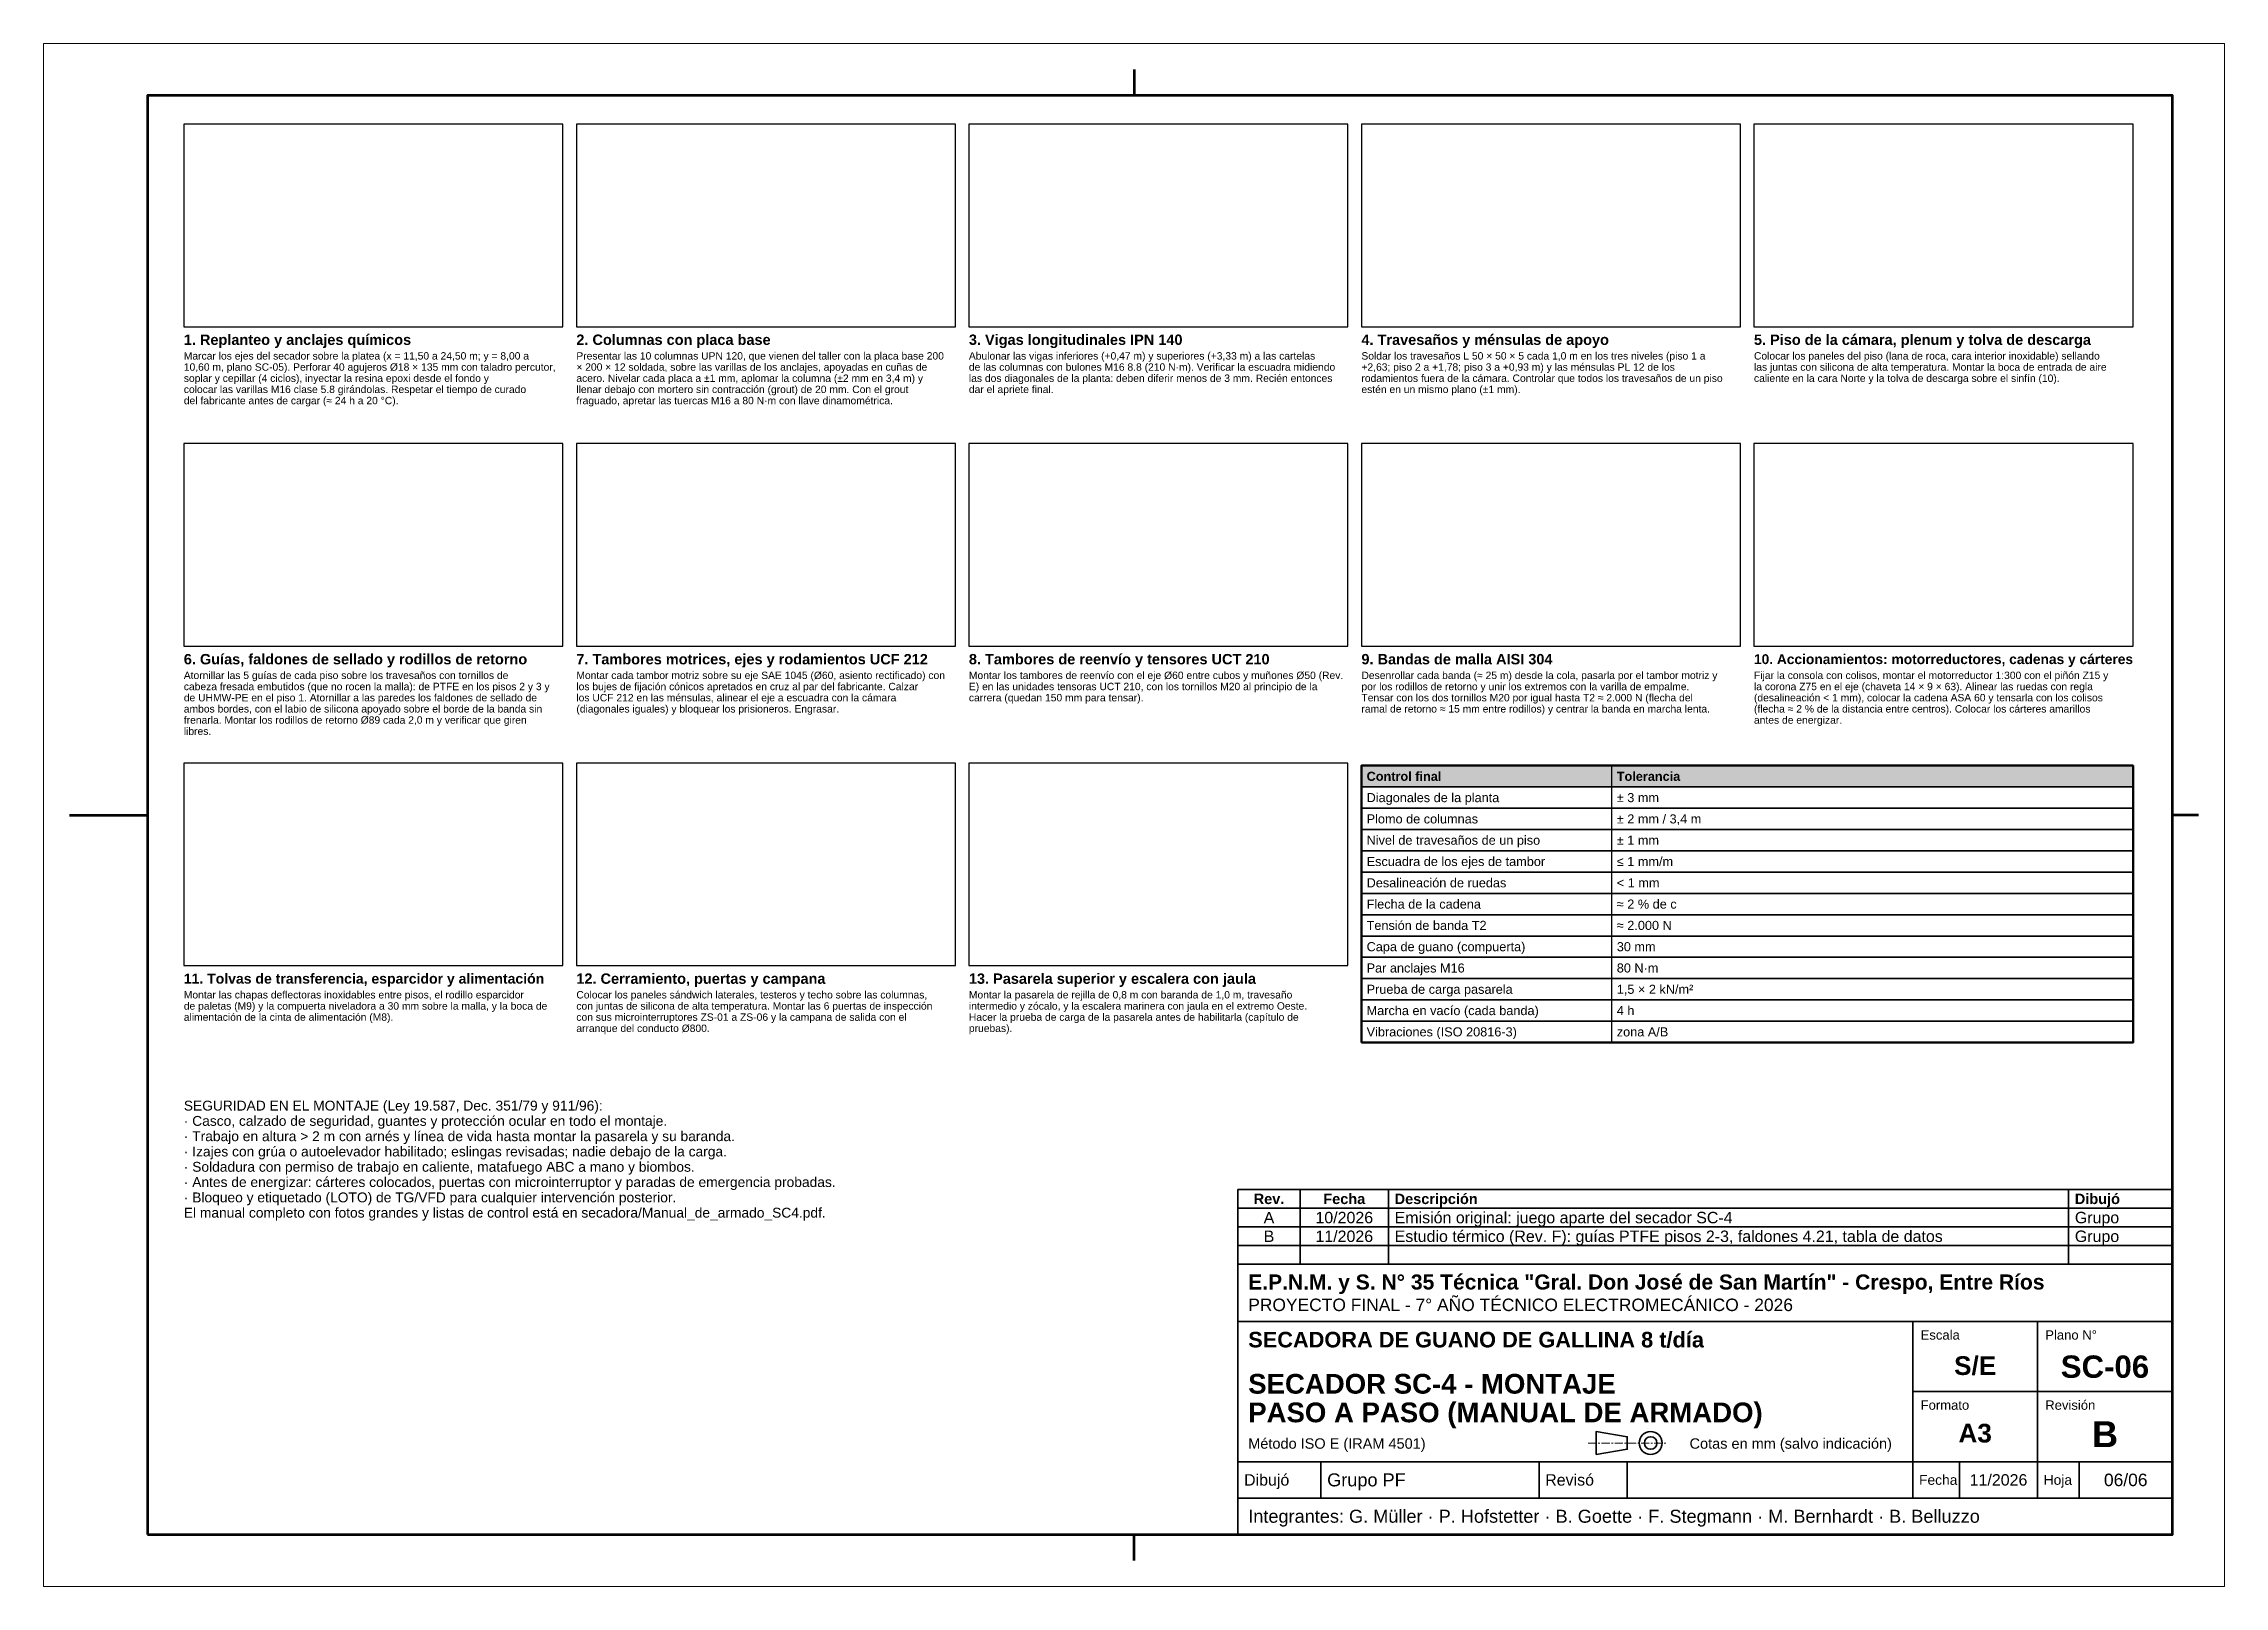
# Model space of a CAD drawing. Header units: millimetres. Extents: x 0 to 420, y 0 to 297.
import ezdxf
from ezdxf.enums import TextEntityAlignment as Align

# ---------------------------------------------------------------- set-up
doc = ezdxf.new("R2010")
doc.units = ezdxf.units.MM
doc.header["$LTSCALE"] = 0.5
doc.linetypes.add('CENTER', pattern=[5.08, 3.175, -0.635, 0.635, -0.635])
for name, color, linetype, lineweight in [('AUXILIAR', 9, 'CONTINUOUS', 13), ('CONTORNO', 7, 'CONTINUOUS', 50), ('EJES', 1, 'CENTER', 18), ('FINO', 7, 'CONTINUOUS', 25), ('HOJA', 8, 'CONTINUOUS', 13), ('RECUADRO', 7, 'CONTINUOUS', 70), ('RELLENO', 9, 'CONTINUOUS', 13), ('ROTULO', 7, 'CONTINUOUS', 35), ('TEXTO', 7, 'CONTINUOUS', 25)]:
    doc.layers.add(name, color=color, linetype=linetype, lineweight=lineweight)
doc.styles.add('NEGRITA', font='arialbd.ttf')
doc.styles.get("Standard").update_dxf_attribs({"font": 'arial.ttf'})
picture_1 = doc.add_image_def('image1.png', size_in_pixel=(2000, 1068))
picture_2 = doc.add_image_def('image2.png', size_in_pixel=(2000, 1068))
picture_3 = doc.add_image_def('image3.png', size_in_pixel=(2000, 1068))
picture_4 = doc.add_image_def('image4.png', size_in_pixel=(2000, 1068))
picture_5 = doc.add_image_def('image5.png', size_in_pixel=(2000, 1068))
picture_6 = doc.add_image_def('image6.png', size_in_pixel=(2000, 1068))
picture_7 = doc.add_image_def('image7.png', size_in_pixel=(2000, 1068))
picture_8 = doc.add_image_def('image8.png', size_in_pixel=(2000, 1068))
picture_9 = doc.add_image_def('image9.png', size_in_pixel=(2000, 1068))
picture_10 = doc.add_image_def('image10.png', size_in_pixel=(2000, 1068))
picture_11 = doc.add_image_def('image11.png', size_in_pixel=(2000, 1068))
picture_12 = doc.add_image_def('image12.png', size_in_pixel=(2000, 1068))
picture_13 = doc.add_image_def('image13.png', size_in_pixel=(2000, 1068))

msp = doc.modelspace()

# ---------------------------------------------------------------- hatches: boundary and pattern name
at = {"layer": 'RELLENO', "true_color": 0xe2e8ee}
msp.add_hatch(color=7, dxfattribs=at).paths.add_polyline_path([(253.8, 153.9), (402.4, 153.9), (402.4, 158), (253.8, 158)])

# ---------------------------------------------------------------- linework, layer by layer
at = {"layer": 'CONTORNO'}
msp.add_lwpolyline([(253.8, 104.7), (402.4, 104.7), (402.4, 158), (253.8, 158)], close=True, dxfattribs=at)
at = {"layer": 'EJES'}
msp.add_line((297.5, 27.6), (312.5, 27.6), dxfattribs=at)
at = {"layer": 'FINO'}
msp.add_line((301.98, 158), (301.98, 104.7), dxfattribs=at)
for points in [[(27, 242.5), (100, 242.5), (100, 281.5), (27, 281.5)], [(102.6, 242.5), (175.6, 242.5), (175.6, 281.5), (102.6, 281.5)], [(178.2, 242.5), (251.2, 242.5), (251.2, 281.5), (178.2, 281.5)], [(253.8, 242.5), (326.8, 242.5), (326.8, 281.5), (253.8, 281.5)], [(329.4, 242.5), (402.4, 242.5), (402.4, 281.5), (329.4, 281.5)], [(27, 181), (100, 181), (100, 220), (27, 220)], [(102.6, 181), (175.6, 181), (175.6, 220), (102.6, 220)], [(178.2, 181), (251.2, 181), (251.2, 220), (178.2, 220)], [(253.8, 181), (326.8, 181), (326.8, 220), (253.8, 220)], [(329.4, 181), (402.4, 181), (402.4, 220), (329.4, 220)], [(27, 119.5), (100, 119.5), (100, 158.5), (27, 158.5)], [(102.6, 119.5), (175.6, 119.5), (175.6, 158.5), (102.6, 158.5)], [(178.2, 119.5), (251.2, 119.5), (251.2, 158.5), (178.2, 158.5)], [(253.8, 153.9), (402.4, 153.9), (402.4, 158), (253.8, 158)], [(253.8, 149.8), (402.4, 149.8), (402.4, 153.9), (253.8, 153.9)], [(253.8, 145.7), (402.4, 145.7), (402.4, 149.8), (253.8, 149.8)], [(253.8, 141.6), (402.4, 141.6), (402.4, 145.7), (253.8, 145.7)], [(253.8, 137.5), (402.4, 137.5), (402.4, 141.6), (253.8, 141.6)], [(253.8, 133.4), (402.4, 133.4), (402.4, 137.5), (253.8, 137.5)], [(253.8, 129.3), (402.4, 129.3), (402.4, 133.4), (253.8, 133.4)], [(253.8, 125.2), (402.4, 125.2), (402.4, 129.3), (253.8, 129.3)], [(253.8, 121.1), (402.4, 121.1), (402.4, 125.2), (253.8, 125.2)], [(253.8, 117), (402.4, 117), (402.4, 121.1), (253.8, 121.1)], [(253.8, 112.9), (402.4, 112.9), (402.4, 117), (253.8, 117)], [(253.8, 108.8), (402.4, 108.8), (402.4, 112.9), (253.8, 112.9)], [(253.8, 104.7), (402.4, 104.7), (402.4, 108.8), (253.8, 108.8)]]:
    msp.add_lwpolyline(points, close=True, dxfattribs=at)
at = {"layer": 'HOJA'}
msp.add_lwpolyline([(0, 0), (420, 0), (420, 297), (0, 297)], close=True, dxfattribs=at)
at = {"layer": 'RECUADRO'}
for p, q in [((210, 292), (210, 287)), ((5, 148.5), (20, 148.5)), ((415, 148.5), (410, 148.5)), ((210, 5), (210, 10))]:
    msp.add_line(p, q, dxfattribs=at)
msp.add_lwpolyline([(20, 10), (410, 10), (410, 287), (20, 287)], close=True, dxfattribs=at)
at = {"layer": 'ROTULO'}
for p, q in [((242, 72.8), (242, 76.4)), ((259, 72.8), (259, 76.4)), ((390, 72.8), (390, 76.4)), ((242, 69.2), (242, 72.8)), ((259, 69.2), (259, 72.8)), ((390, 69.2), (390, 72.8)), ((242, 65.6), (242, 69.2)), ((259, 65.6), (259, 69.2)), ((390, 65.6), (390, 69.2)), ((242, 62), (242, 65.6)), ((259, 62), (259, 65.6)), ((390, 62), (390, 65.6)), ((230, 62), (410, 62)), ((230, 10), (230, 62)), ((230, 51), (410, 51)), ((360, 24), (360, 51)), ((384, 24), (384, 51)), ((360, 37.5), (410, 37.5)), ((230, 24), (410, 24)), ((246, 17), (246, 24)), ((288, 17), (288, 24)), ((305, 17), (305, 24)), ((360, 17), (360, 24)), ((369, 17), (369, 24)), ((384, 17), (384, 24)), ((392, 17), (392, 24)), ((230, 17), (410, 17))]:
    msp.add_line(p, q, dxfattribs=at)
for points in [[(230, 72.8), (410, 72.8), (410, 76.4), (230, 76.4)], [(230, 69.2), (410, 69.2), (410, 72.8), (230, 72.8)], [(230, 65.6), (410, 65.6), (410, 69.2), (230, 69.2)], [(230, 62), (410, 62), (410, 65.6), (230, 65.6)], [(299, 25.4), (305, 26.4), (305, 28.8), (299, 29.8)]]:
    msp.add_lwpolyline(points, close=True, dxfattribs=at)
for radius in [2.2, 1.2]:
    msp.add_circle((309.5, 27.6), radius, dxfattribs=at)

# ---------------------------------------------------------------- texts
at = {"layer": 'ROTULO', "style": 'NEGRITA'}
for s, height, p in [('Fecha', 2, (250.5, 74.6)), ('Rev.', 2, (236, 74.6)), ('S/E', 3.6, (372, 42.5)), ('SC-06', 4.3, (397, 42.3)), ('A3', 3.6, (372, 29.5)), ('B', 5, (397, 29.3))]:
    msp.add_text(s, height=height, dxfattribs=at).set_placement(p, align=Align.MIDDLE_CENTER)
for s, height, p in [('Descripción', 2, (260.2, 74.6)), ('Dibujó', 2, (391.2, 74.6)), ('E.P.N.M. y S. N° 35 Técnica "Gral. Don José de San Martín" - Crespo, Entre Ríos', 2.9, (232, 58.6)), ('SECADORA DE GUANO DE GALLINA 8 t/día', 3, (232, 47.5)), ('SECADOR SC-4 - MONTAJE', 3.8, (232, 39)), ('PASO A PASO (MANUAL DE ARMADO)', 3.8, (232, 33.49))]:
    msp.add_text(s, height=height, dxfattribs=at).set_placement(p, align=Align.MIDDLE_LEFT)
at = {"layer": 'ROTULO'}
for s, height, p in [('A', 2.2, (236, 71)), ('10/2026', 2.2, (250.5, 71)), ('B', 2.2, (236, 67.4)), ('11/2026', 2.2, (250.5, 67.4)), ('11/2026', 2.2, (376.5, 20.5)), ('06/06', 2.4, (401, 20.5))]:
    msp.add_text(s, height=height, dxfattribs=at).set_placement(p, align=Align.MIDDLE_CENTER)
for s, height, p in [('Emisión original: juego aparte del secador SC-4', 2.2, (260.2, 71)), ('Grupo', 2.2, (391.2, 71)), ('Estudio térmico (Rev. F): guías PTFE pisos 2-3, faldones 4.21, tabla de datos', 2.2, (260.2, 67.4)), ('Grupo', 2.2, (391.2, 67.4)), ('PROYECTO FINAL - 7° AÑO TÉCNICO ELECTROMECÁNICO - 2026', 2.4, (232, 54.2)), ('Método ISO E (IRAM 4501)', 2, (232, 27.5)), ('Cotas en mm (salvo indicación)', 2, (317, 27.5)), ('Dibujó', 2.2, (231.2, 20.5)), ('Grupo PF', 2.5, (247.2, 20.5)), ('Revisó', 2.2, (289.2, 20.5)), ('Fecha', 1.9, (361.2, 20.5)), ('Hoja', 1.9, (385.2, 20.5)), ('Integrantes: G. Müller · P. Hofstetter · B. Goette · F. Stegmann · M. Bernhardt · B. Belluzzo', 2.5, (232, 13.5))]:
    msp.add_text(s, height=height, dxfattribs=at).set_placement(p, align=Align.MIDDLE_LEFT)
for s, p in [('Escala', (361.5, 49.3)), ('Plano N°', (385.5, 49.3)), ('Formato', (361.5, 35.8)), ('Revisión', (385.5, 35.8))]:
    msp.add_text(s, height=1.8, dxfattribs=at).set_placement(p, align=Align.TOP_LEFT)
at = {"layer": 'TEXTO', "style": 'NEGRITA'}
for s, height, p in [('1. Replanteo y anclajes químicos', 2, (27, 240)), ('2. Columnas con placa base', 2, (102.6, 240)), ('3. Vigas longitudinales IPN 140', 2, (178.2, 240)), ('4. Travesaños y ménsulas de apoyo', 2, (253.8, 240)), ('5. Piso de la cámara, plenum y tolva de descarga', 2, (329.4, 240)), ('6. Guías, faldones de sellado y rodillos de retorno', 2, (27, 178.5)), ('7. Tambores motrices, ejes y rodamientos UCF 212', 2, (102.6, 178.5)), ('8. Tambores de reenvío y tensores UCT 210', 2, (178.2, 178.5)), ('9. Bandas de malla AISI 304', 2, (253.8, 178.5)), ('10. Accionamientos: motorreductores, cadenas y cárteres', 1.8961, (329.4, 178.5)), ('Control final', 1.75, (254.8, 155.95)), ('Tolerancia', 1.75, (302.98, 155.95)), ('11. Tolvas de transferencia, esparcidor y alimentación', 1.9312, (27, 117)), ('12. Cerramiento, puertas y campana', 2, (102.6, 117)), ('13. Pasarela superior y escalera con jaula', 2, (178.2, 117))]:
    msp.add_text(s, height=height, dxfattribs=at).set_placement(p, align=Align.MIDDLE_LEFT)
at = {"layer": 'TEXTO'}
for s, height, p in [('10,60 m, plano SC-05). Perforar 40 agujeros Ø18 × 135 mm con taladro percutor,', 1.42, (27, 235.45)), ('Marcar los ejes del secador sobre la platea (x = 11,50 a 24,50 m; y = 8,00 a', 1.42, (27, 237.6)), ('× 200 × 12 soldada, sobre las varillas de los anclajes, apoyadas en cuñas de', 1.42, (102.6, 235.45)), ('Presentar las 10 columnas UPN 120, que vienen del taller con la placa base 200', 1.42, (102.6, 237.6)), ('Abulonar las vigas inferiores (+0,47 m) y superiores (+3,33 m) a las cartelas', 1.42, (178.2, 237.6)), ('de las columnas con bulones M16 8.8 (210 N·m). Verificar la escuadra midiendo', 1.42, (178.2, 235.45)), ('Soldar los travesaños L 50 × 50 × 5 cada 1,0 m en los tres niveles (piso 1 a', 1.42, (253.8, 237.6)), ('+2,63; piso 2 a +1,78; piso 3 a +0,93 m) y las ménsulas PL 12 de los', 1.42, (253.8, 235.45)), ('Colocar los paneles del piso (lana de roca, cara interior inoxidable) sellando', 1.42, (329.4, 237.6)), ('las juntas con silicona de alta temperatura. Montar la boca de entrada de aire', 1.42, (329.4, 235.45)), ('soplar y cepillar (4 ciclos), inyectar la resina epoxi desde el fondo y', 1.42, (27, 233.3)), ('colocar las varillas M16 clase 5.8 girándolas. Respetar el tiempo de curado', 1.42, (27, 231.15)), ('acero. Nivelar cada placa a ±1 mm, aplomar la columna (±2 mm en 3,4 m) y', 1.42, (102.6, 233.3)), ('llenar debajo con mortero sin contracción (grout) de 20 mm. Con el grout', 1.42, (102.6, 231.15)), ('dar el apriete final.', 1.42, (178.2, 231.15)), ('las dos diagonales de la planta: deben diferir menos de 3 mm. Recién entonces', 1.42, (178.2, 233.3)), ('estén en un mismo plano (±1 mm).', 1.42, (253.8, 231.15)), ('rodamientos fuera de la cámara. Controlar que todos los travesaños de un piso', 1.42, (253.8, 233.3)), ('caliente en la cara Norte y la tolva de descarga sobre el sinfín (10).', 1.42, (329.4, 233.3)), ('del fabricante antes de cargar (≈ 24 h a 20 °C).', 1.42, (27, 229)), ('fraguado, apretar las tuercas M16 a 80 N·m con llave dinamométrica.', 1.42, (102.6, 229)), ('Atornillar las 5 guías de cada piso sobre los travesaños con tornillos de', 1.42, (27, 176.1)), ('cabeza fresada embutidos (que no rocen la malla): de PTFE en los pisos 2 y 3 y', 1.42, (27, 173.95)), ('los bujes de fijación cónicos apretados en cruz al par del fabricante. Calzar', 1.42, (102.6, 173.95)), ('Montar cada tambor motriz sobre su eje SAE 1045 (Ø60, asiento rectificado) con', 1.42, (102.6, 176.1)), ('Montar los tambores de reenvío con el eje Ø60 entre cubos y muñones Ø50 (Rev.', 1.42, (178.2, 176.1)), ('E) en las unidades tensoras UCT 210, con los tornillos M20 al principio de la', 1.42, (178.2, 173.95)), ('por los rodillos de retorno y unir los extremos con la varilla de empalme.', 1.42, (253.8, 173.95)), ('Desenrollar cada banda (≈ 25 m) desde la cola, pasarla por el tambor motriz y', 1.42, (253.8, 176.1)), ('la corona Z75 en el eje (chaveta 14 × 9 × 63). Alinear las ruedas con regla', 1.42, (329.4, 173.95)), ('Fijar la consola con colisos, montar el motorreductor 1:300 con el piñón Z15 y', 1.42, (329.4, 176.1)), ('de UHMW-PE en el piso 1. Atornillar a las paredes los faldones de sellado de', 1.42, (27, 171.8)), ('ambos bordes, con el labio de silicona apoyado sobre el borde de la banda sin', 1.42, (27, 169.65)), ('(diagonales iguales) y bloquear los prisioneros. Engrasar.', 1.42, (102.6, 169.65)), ('los UCF 212 en las ménsulas, alinear el eje a escuadra con la cámara', 1.42, (102.6, 171.8)), ('carrera (quedan 150 mm para tensar).', 1.42, (178.2, 171.8)), ('Tensar con los dos tornillos M20 por igual hasta T2 ≈ 2.000 N (flecha del', 1.42, (253.8, 171.8)), ('ramal de retorno ≈ 15 mm entre rodillos) y centrar la banda en marcha lenta.', 1.42, (253.8, 169.65)), ('(desalineación < 1 mm), colocar la cadena ASA 60 y tensarla con los colisos', 1.42, (329.4, 171.8)), ('(flecha ≈ 2 % de la distancia entre centros). Colocar los cárteres amarillos', 1.42, (329.4, 169.65)), ('frenarla. Montar los rodillos de retorno Ø89 cada 2,0 m y verificar que giren', 1.42, (27, 167.5)), ('libres.', 1.42, (27, 165.35)), ('antes de energizar.', 1.42, (329.4, 167.5)), ('Montar las chapas deflectoras inoxidables entre pisos, el rodillo esparcidor', 1.42, (27, 114.6)), ('Colocar los paneles sándwich laterales, testeros y techo sobre las columnas,', 1.42, (102.6, 114.6)), ('Montar la pasarela de rejilla de 0,8 m con baranda de 1,0 m, travesaño', 1.42, (178.2, 114.6)), ('de paletas (M9) y la compuerta niveladora a 30 mm sobre la malla, y la boca de', 1.42, (27, 112.45)), ('alimentación de la cinta de alimentación (M8).', 1.42, (27, 110.3)), ('con juntas de silicona de alta temperatura. Montar las 6 puertas de inspección', 1.42, (102.6, 112.45)), ('con sus microinterruptores ZS-01 a ZS-06 y la campana de salida con el', 1.42, (102.6, 110.3)), ('intermedio y zócalo, y la escalera marinera con jaula en el extremo Oeste.', 1.42, (178.2, 112.45)), ('Hacer la prueba de carga de la pasarela antes de habilitarla (capítulo de', 1.42, (178.2, 110.3)), ('arranque del conducto Ø800.', 1.42, (102.6, 108.15)), ('pruebas).', 1.42, (178.2, 108.15)), ('SEGURIDAD EN EL MONTAJE (Ley 19.587, Dec. 351/79 y 911/96):', 1.9, (27, 93.5)), ('· Casco, calzado de seguridad, guantes y protección ocular en todo el montaje.', 1.9, (27, 90.56)), ('· Trabajo en altura > 2 m con arnés y línea de vida hasta montar la pasarela y su baranda.', 1.9, (27, 87.61)), ('· Izajes con grúa o autoelevador habilitado; eslingas revisadas; nadie debajo de la carga.', 1.9, (27, 84.67)), ('· Soldadura con permiso de trabajo en caliente, matafuego ABC a mano y biombos.', 1.9, (27, 81.72)), ('· Antes de energizar: cárteres colocados, puertas con microinterruptor y paradas de emergencia probadas.', 1.9, (27, 78.78)), ('· Bloqueo y etiquetado (LOTO) de TG/VFD para cualquier intervención posterior.', 1.9, (27, 75.83)), ('El manual completo con fotos grandes y listas de control está en secadora/Manual_de_armado_SC4.pdf.', 1.9, (27, 72.89))]:
    msp.add_text(s, height=height, dxfattribs=at).set_placement(p, align=Align.TOP_LEFT)
for s, p in [('Diagonales de la planta', (254.8, 151.85)), ('± 3 mm', (302.98, 151.85)), ('Plomo de columnas', (254.8, 147.75)), ('± 2 mm / 3,4 m', (302.98, 147.75)), ('Nivel de travesaños de un piso', (254.8, 143.65)), ('± 1 mm', (302.98, 143.65)), ('Escuadra de los ejes de tambor', (254.8, 139.55)), ('≤ 1 mm/m', (302.98, 139.55)), ('Desalineación de ruedas', (254.8, 135.45)), ('< 1 mm', (302.98, 135.45)), ('Flecha de la cadena', (254.8, 131.35)), ('≈ 2 % de c', (302.98, 131.35)), ('Tensión de banda T2', (254.8, 127.25)), ('≈ 2.000 N', (302.98, 127.25)), ('Capa de guano (compuerta)', (254.8, 123.15)), ('30 mm', (302.98, 123.15)), ('Par anclajes M16', (254.8, 119.05)), ('80 N·m', (302.98, 119.05)), ('Prueba de carga pasarela', (254.8, 114.95)), ('1,5 × 2 kN/m²', (302.98, 114.95)), ('Marcha en vacío (cada banda)', (254.8, 110.85)), ('4 h', (302.98, 110.85)), ('Vibraciones (ISO 20816-3)', (254.8, 106.75)), ('zona A/B', (302.98, 106.75))]:
    msp.add_text(s, height=1.75, dxfattribs=at).set_placement(p, align=Align.MIDDLE_LEFT)

# ---------------------------------------------------------------- pictures from other files: only their frames are drawn
at = {"layer": 'AUXILIAR'}
image = msp.add_image(picture_1, insert=(27, 242.5), size_in_units=(73, 39), dxfattribs=at)
image = msp.add_image(picture_2, insert=(102.6, 242.5), size_in_units=(73, 39), dxfattribs=at)
image = msp.add_image(picture_3, insert=(178.2, 242.5), size_in_units=(73, 39), dxfattribs=at)
image = msp.add_image(picture_4, insert=(253.8, 242.5), size_in_units=(73, 39), dxfattribs=at)
image = msp.add_image(picture_5, insert=(329.4, 242.5), size_in_units=(73, 39), dxfattribs=at)
image = msp.add_image(picture_6, insert=(27, 181), size_in_units=(73, 39), dxfattribs=at)
image = msp.add_image(picture_7, insert=(102.6, 181), size_in_units=(73, 39), dxfattribs=at)
image = msp.add_image(picture_8, insert=(178.2, 181), size_in_units=(73, 39), dxfattribs=at)
image = msp.add_image(picture_9, insert=(253.8, 181), size_in_units=(73, 39), dxfattribs=at)
image = msp.add_image(picture_10, insert=(329.4, 181), size_in_units=(73, 39), dxfattribs=at)
image = msp.add_image(picture_11, insert=(27, 119.5), size_in_units=(73, 39), dxfattribs=at)
image = msp.add_image(picture_12, insert=(102.6, 119.5), size_in_units=(73, 39), dxfattribs=at)
image = msp.add_image(picture_13, insert=(178.2, 119.5), size_in_units=(73, 39), dxfattribs=at)

doc.saveas('drawing.dxf')
